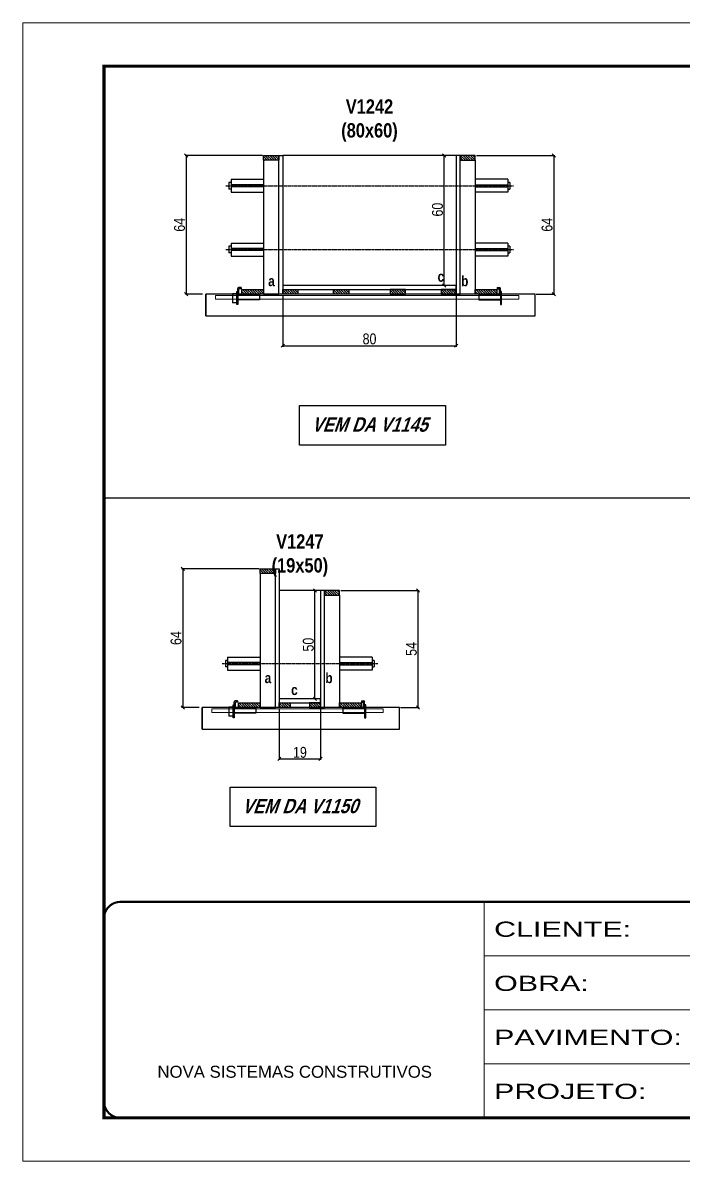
# Model space of a CAD drawing. Extents: x 3309 to 9563, y -2522 to 14608.
# Drawn here: x 6493 to 7102, y 5518 to 6568 of the extents above; entities that cross this region are included whole.
import ezdxf

# ---------------------------------------------------------------- set-up
doc = ezdxf.new("R2010")
doc.units = 0
for name, pattern in [('CONTINUO', [0]), ('DASHED', [0.75, 0.5, -0.25]), ('HIDDEN', [0.375, 0.25, -0.125])]:
    doc.linetypes.add(name, pattern=pattern)
for name, color, linetype in [('barrote', 251, 'Continuous'), ('COTA', 241, 'Continuous'), ('detalhes', 4, 'Continuous'), ('NOMENCLATURA', 7, 'Continuous'), ('Painéis', 200, 'Continuous'), ('presilha', 1, 'Continuous'), ('SARR_2.2x10', 60, 'Continuous'), ('SARR_2.2x7', 40, 'Continuous'), ('SARR_3.5x7', 81, 'Continuous'), ('TENSOR', 3, 'Continuous')]:
    doc.layers.add(name, color=color, linetype=linetype)
for name, color, linetype, lineweight in [('CONCRETO', 251, 'Continuous', 25), ('Folhas', 255, 'Continuous', 9), ('SARRAFO DE PRESSAO', 251, 'DASHED', 9), ('SCO-___-LAJ', 2, 'Continuous', 0)]:
    doc.layers.add(name, color=color, linetype=linetype, lineweight=lineweight)
doc.styles.add('ARIAL', font='arial.ttf')
doc.styles.add('COTA TECNICA 2X', font='techl___.ttf', dxfattribs={"height": 10})
doc.styles.add('TECNICA', font='techb___.ttf', dxfattribs={"height": 10})
doc.styles.add('Tecnologia', font='')
doc.styles.get('Tecnologia').set_extended_font_data('Forgotten Futurist')
doc.dimstyles.new('SECAO', dxfattribs={"dimscale": 0.333333, "dimtxt": 5, "dimasz": 9, "dimexe": 3, "dimexo": 3, "dimgap": 3, "dimtad": 1, "dimdec": 1, "dimlfac": 0.5, "dimzin": 12, "dimdsep": 46, "dimtxsty": 'COTA TECNICA 2X', "dimblk1": 'OBLIQUE', "dimblk2": 'OBLIQUE', "dimsah": 1, "dimcen": 0.9, "dimclrd": 4, "dimclre": 4, "dimclrt": 240, "dimadec": 1, "dimazin": 3, "dimtfac": 1, "dimtdec": 1, "dimtmove": 0, "dimatfit": 3, "dimfxl": 1, "dimtolj": 1, "dimtzin": 12, "dimarcsym": 0})
pattern_1 = [(135, (39964.996, -117575.8407), (-1.122532015, -1.122532015), [])]
pattern_2 = [(135, (40015.101, -117194.6595), (-1.122532015, -1.122532015), [])]

# ---------------------------------------------------------------- blocks, each defined once
blk = doc.blocks.new('9999999999')
at = {"color": 30, "linetype": 'CONTINUO'}
for p, q in [((98564.6, 34230.2), (98564.6, 34429.4)), ((98564.6, 34379.6), (99584, 34379.6)), ((98564.6, 34329.8), (99488, 34329.8)), ((98564.6, 34280), (99488, 34280))]:
    blk.add_line(p, q, dxfattribs=at)
at = {"color": 30, "linetype": 'CONTINUO', "const_width": 2}
blk.add_lwpolyline([(99584, 34230.2), (99584, 34414.4, 0.414214), (99569, 34429.4), (98229, 34429.4, 0.414214), (98214, 34414.4), (98214, 34245.2, 0.414214), (98229, 34230.2), (99584, 34230.2)], format="xyb", dxfattribs=at)
at = {"layer": 'Folhas'}
blk.add_lwpolyline([(98139, 34190.2), (99624, 34190.2), (99624, 35240.2), (98139, 35240.2)], close=True, dxfattribs=at)
at = {"layer": 'Folhas', "color": 30, "const_width": 3}
blk.add_lwpolyline([(98214, 34230.2), (99584, 34230.2), (99584, 35200.2), (98214, 35200.2)], close=True, dxfattribs=at)
at = {"color": 7, "linetype": 'Continuous', "ltscale": 5, "style": 'ARIAL'}
blk.add_text('NOVA SISTEMAS CONSTRUTIVOS', height=11.059, dxfattribs=at).set_placement((98263.2, 34267.2))
at = {"layer": 'Folhas', "color": 7, "style": 'Tecnologia', "width": 1.5}
for s, p in [('CLIENTE:', (98573.7, 34397.2)), ('OBRA:', (98573.7, 34347.3)), ('PAVIMENTO:', (98573.7, 34297.5)), ('PROJETO:', (98573.7, 34247.7))]:
    blk.add_text(s, height=14, dxfattribs=at).set_placement(p)
blk = doc.blocks.new('PRESILHA METÁLICA 1')
at = {"layer": 'presilha'}
for p, q in [((7.5, 10.6), (7.5, 19.9)), ((12, 21), (8.6, 21)), ((9, 11.6), (9, 18.9)), ((12, 19.5), (9.6, 19.5)), ((12, 21), (12, 19.5)), ((0, 13), (6, 13)), ((0, 13), (0, 0)), ((6, 0), (0, 0)), ((6, 15.5), (7.5, 15.5)), ((6, -2.5), (6, 15.5)), ((6, 13), (6, 0)), ((7.5, 15.5), (7.5, -2.5)), ((37.5, 4.1), (7.5, 4.1)), ((37.5, 11), (9.6, 11)), ((37.5, 11), (37.5, 4.1)), ((7.5, -2.5), (6, -2.5))]:
    blk.add_line(p, q, dxfattribs=at)
for centre, radius, start, end in [((8.6, 19.9), 1.14, 90, 180), ((9.6, 18.9), 0.57, 90, 180), ((9.6, 11.6), 0.57, 180, 270)]:
    blk.add_arc(centre, radius, start, end, dxfattribs=at)
blk = doc.blocks.new('PRESILHA METÁLICA 2')
at = {"layer": 'presilha'}
for p, q in [((-5.2, 23.5), (-5.2, 22)), ((-5.2, 23.5), (-1.9, 23.5)), ((-5.2, 22), (-2.8, 22)), ((-2.2, 14.1), (-2.2, 21.4)), ((0.8, 18), (-0.8, 18)), ((-0.8, 18), (-0.8, 0)), ((-0.8, 14.6), (-0.8, 22.4)), ((0.8, 0), (0.8, 18)), ((-30.8, 13.5), (-30.8, 6.6)), ((-30.8, 13.5), (-2.8, 13.5)), ((-30.8, 6.6), (-0.8, 6.6)), ((-0.8, 0), (0.8, 0))]:
    blk.add_line(p, q, dxfattribs=at)
for centre, radius, start, end in [((-2.8, 21.4), 0.57, 0, 90), ((-1.9, 22.4), 1.14, 0, 90), ((-2.8, 14.1), 0.57, 270, 0)]:
    blk.add_arc(centre, radius, start, end, dxfattribs=at)
blk = doc.blocks.new('_Oblique')
at = {"color": 0, "linetype": 'ByBlock', "lineweight": -2}
blk.add_line((-0.5, -0.5), (0.5, 0.5), dxfattribs=at)
blk = doc.blocks.new('*D749')
at = {"layer": 'COTA', "color": 4, "lineweight": -2, "transparency": 16777216}
for p, q in [((6710.9, 6064.3), (6639.4, 6064.3)), ((6640.4, 6064.3), (6640.4, 5936.3)), ((6655.6, 5936.3), (6639.4, 5936.3))]:
    blk.add_line(p, q, dxfattribs=at)
at = {"layer": 'Defpoints', "color": 0, "transparency": 16777216}
for p in [(6711.9, 6064.3), (6640.4, 5936.3), (6656.6, 5936.3)]:
    blk.add_point(p, dxfattribs=at)
at = {"layer": 'COTA', "color": 4, "lineweight": -2, "transparency": 16777216, "xscale": 3, "yscale": 3, "zscale": 3}
for p, rotation in [((6640.4, 6064.3), 90), ((6640.4, 5936.3), 270)]:
    blk.add_blockref('_Oblique', p, dxfattribs=dict(at, rotation=rotation))
at = {"layer": 'COTA', "color": 240, "transparency": 16777216, "insert": (6634.3, 6000.3), "char_height": 10, "attachment_point": 5, "rotation": 90, "style": 'COTA TECNICA 2X'}
blk.add_mtext('\\A1;64', dxfattribs=at)
blk = doc.blocks.new('*D750')
at = {"layer": 'COTA', "color": 4, "lineweight": -2, "transparency": 16777216}
for p, q in [((6786.1, 6044.3), (6858.4, 6044.3)), ((6857.4, 6044.3), (6857.4, 5936.3)), ((6841.3, 5936.3), (6858.4, 5936.3))]:
    blk.add_line(p, q, dxfattribs=at)
at = {"layer": 'Defpoints', "color": 0, "transparency": 16777216}
for p in [(6785.1, 6044.3), (6840.3, 5936.3), (6857.4, 5936.3)]:
    blk.add_point(p, dxfattribs=at)
at = {"layer": 'COTA', "color": 4, "lineweight": -2, "transparency": 16777216, "xscale": 3, "yscale": 3, "zscale": 3}
for p, rotation in [((6857.4, 6044.3), 90), ((6857.4, 5936.3), 270)]:
    blk.add_blockref('_Oblique', p, dxfattribs=dict(at, rotation=rotation))
at = {"layer": 'COTA', "color": 240, "transparency": 16777216, "insert": (6851.3, 5990.3), "char_height": 10, "attachment_point": 5, "rotation": 90, "style": 'COTA TECNICA 2X'}
blk.add_mtext('\\A1;54', dxfattribs=at)
blk = doc.blocks.new('*D751')
at = {"layer": 'COTA', "color": 4, "lineweight": -2, "transparency": 16777216}
for p, q in [((6766.5, 6044.3), (6761.4, 6044.3)), ((6762.4, 5944.3), (6762.4, 6044.3)), ((6766.5, 5944.3), (6761.4, 5944.3))]:
    blk.add_line(p, q, dxfattribs=at)
at = {"layer": 'Defpoints', "color": 0, "transparency": 16777216}
for p in [(6762.4, 6044.3), (6767.5, 6044.3), (6767.5, 5944.3)]:
    blk.add_point(p, dxfattribs=at)
at = {"layer": 'COTA', "color": 4, "lineweight": -2, "transparency": 16777216, "xscale": 3, "yscale": 3, "zscale": 3}
for p, rotation in [((6762.4, 6044.3), 90), ((6762.4, 5944.3), 270)]:
    blk.add_blockref('_Oblique', p, dxfattribs=dict(at, rotation=rotation))
at = {"layer": 'COTA', "color": 240, "transparency": 16777216, "insert": (6756.3, 5994.3), "char_height": 10, "attachment_point": 5, "rotation": 90, "style": 'COTA TECNICA 2X'}
blk.add_mtext('\\A1;50', dxfattribs=at)
blk = doc.blocks.new('*D752')
at = {"layer": 'COTA', "color": 4, "lineweight": -2, "transparency": 16777216}
for p, q in [((6729.5, 5935.3), (6729.5, 5887.9)), ((6767.5, 5935.3), (6767.5, 5887.9)), ((6729.5, 5888.9), (6767.5, 5888.9))]:
    blk.add_line(p, q, dxfattribs=at)
at = {"layer": 'Defpoints', "color": 0, "transparency": 16777216}
for p in [(6729.5, 5936.3), (6767.5, 5936.3), (6767.5, 5888.9)]:
    blk.add_point(p, dxfattribs=at)
at = {"layer": 'COTA', "color": 4, "lineweight": -2, "transparency": 16777216, "xscale": 3, "yscale": 3, "zscale": 3, "rotation": 180}
blk.add_blockref('_Oblique', (6729.5, 5888.9), dxfattribs=at)
at = {"layer": 'COTA', "color": 4, "lineweight": -2, "transparency": 16777216, "xscale": 3, "yscale": 3, "zscale": 3}
blk.add_blockref('_Oblique', (6767.5, 5888.9), dxfattribs=at)
at = {"layer": 'COTA', "color": 240, "transparency": 16777216, "insert": (6748.5, 5894.9), "char_height": 10, "attachment_point": 5, "style": 'COTA TECNICA 2X'}
blk.add_mtext('\\A1;19', dxfattribs=at)
blk = doc.blocks.new('*D1072')
at = {"layer": 'COTA', "color": 4, "lineweight": -2, "transparency": 16777216}
for p, q in [((6714.1, 6445.5), (6642.6, 6445.5)), ((6643.6, 6445.5), (6643.6, 6317.5)), ((6658.8, 6317.5), (6642.6, 6317.5))]:
    blk.add_line(p, q, dxfattribs=at)
at = {"layer": 'Defpoints', "color": 0, "transparency": 16777216}
for p in [(6715.1, 6445.5), (6643.6, 6317.5), (6659.8, 6317.5)]:
    blk.add_point(p, dxfattribs=at)
at = {"layer": 'COTA', "color": 4, "lineweight": -2, "transparency": 16777216, "xscale": 3, "yscale": 3, "zscale": 3}
for p, rotation in [((6643.6, 6445.5), 90), ((6643.6, 6317.5), 270)]:
    blk.add_blockref('_Oblique', p, dxfattribs=dict(at, rotation=rotation))
at = {"layer": 'COTA', "color": 240, "transparency": 16777216, "insert": (6637.5, 6381.5), "char_height": 10, "attachment_point": 5, "rotation": 90, "style": 'COTA TECNICA 2X'}
blk.add_mtext('\\A1;64', dxfattribs=at)
blk = doc.blocks.new('*D1073')
at = {"layer": 'COTA', "color": 4, "lineweight": -2, "transparency": 16777216}
for p, q in [((6911.3, 6445.5), (6983.6, 6445.5)), ((6982.6, 6445.5), (6982.6, 6317.5)), ((6966.5, 6317.5), (6983.6, 6317.5))]:
    blk.add_line(p, q, dxfattribs=at)
at = {"layer": 'Defpoints', "color": 0, "transparency": 16777216}
for p in [(6910.3, 6445.5), (6965.5, 6317.5), (6982.6, 6317.5)]:
    blk.add_point(p, dxfattribs=at)
at = {"layer": 'COTA', "color": 4, "lineweight": -2, "transparency": 16777216, "xscale": 3, "yscale": 3, "zscale": 3}
for p, rotation in [((6982.6, 6445.5), 90), ((6982.6, 6317.5), 270)]:
    blk.add_blockref('_Oblique', p, dxfattribs=dict(at, rotation=rotation))
at = {"layer": 'COTA', "color": 240, "transparency": 16777216, "insert": (6976.5, 6381.5), "char_height": 10, "attachment_point": 5, "rotation": 90, "style": 'COTA TECNICA 2X'}
blk.add_mtext('\\A1;64', dxfattribs=at)
blk = doc.blocks.new('*D1074')
at = {"layer": 'COTA', "color": 4, "lineweight": -2, "transparency": 16777216}
for p, q in [((6891.7, 6445.5), (6880.5, 6445.5)), ((6881.5, 6325.5), (6881.5, 6445.5)), ((6891.7, 6325.5), (6880.5, 6325.5))]:
    blk.add_line(p, q, dxfattribs=at)
at = {"layer": 'Defpoints', "color": 0, "transparency": 16777216}
for p in [(6881.5, 6445.5), (6892.7, 6445.5), (6892.7, 6325.5)]:
    blk.add_point(p, dxfattribs=at)
at = {"layer": 'COTA', "color": 4, "lineweight": -2, "transparency": 16777216, "xscale": 3, "yscale": 3, "zscale": 3}
for p, rotation in [((6881.5, 6445.5), 90), ((6881.5, 6325.5), 270)]:
    blk.add_blockref('_Oblique', p, dxfattribs=dict(at, rotation=rotation))
at = {"layer": 'COTA', "color": 240, "transparency": 16777216, "insert": (6875.4, 6395.5), "char_height": 10, "attachment_point": 5, "rotation": 90, "style": 'COTA TECNICA 2X'}
blk.add_mtext('\\A1;60', dxfattribs=at)
blk = doc.blocks.new('*D1077')
at = {"layer": 'COTA', "color": 4, "lineweight": -2, "transparency": 16777216}
for p, q in [((6732.7, 6316.5), (6732.7, 6269)), ((6892.7, 6316.5), (6892.7, 6269)), ((6732.7, 6270), (6892.7, 6270))]:
    blk.add_line(p, q, dxfattribs=at)
at = {"layer": 'Defpoints', "color": 0, "transparency": 16777216}
for p in [(6732.7, 6317.5), (6892.7, 6317.5), (6892.7, 6270)]:
    blk.add_point(p, dxfattribs=at)
at = {"layer": 'COTA', "color": 4, "lineweight": -2, "transparency": 16777216, "xscale": 3, "yscale": 3, "zscale": 3, "rotation": 180}
blk.add_blockref('_Oblique', (6732.7, 6270), dxfattribs=at)
at = {"layer": 'COTA', "color": 4, "lineweight": -2, "transparency": 16777216, "xscale": 3, "yscale": 3, "zscale": 3}
blk.add_blockref('_Oblique', (6892.7, 6270), dxfattribs=at)
at = {"layer": 'COTA', "color": 240, "transparency": 16777216, "insert": (6812.7, 6276.2), "char_height": 10, "attachment_point": 5, "style": 'COTA TECNICA 2X'}
blk.add_mtext('\\A1;80', dxfattribs=at)

msp = doc.modelspace()

# ---------------------------------------------------------------- hatches: boundary and pattern name
at = {"layer": 'SARR_2.2x10'}
h = msp.add_hatch(dxfattribs=at)
h.set_pattern_fill('ANSI31', color=256, scale=0.5, angle=90)
h.set_pattern_definition([(135, (39888.6, -117194.6595), (-1.122532015, -1.122532015), [])])
h.paths.add_polyline_path([(6695.06, 6321.91), (6695.06, 6317.51), (6715.06, 6317.51), (6715.06, 6321.91)])
h = msp.add_hatch(dxfattribs=at)
h.set_pattern_fill('ANSI31', color=256, scale=0.5, angle=90)
h.set_pattern_definition([(135, (40103.8, -117194.6595), (-1.122532015, -1.122532015), [])])
h.paths.add_polyline_path([(6910.26, 6321.91), (6910.26, 6317.51), (6930.26, 6317.51), (6930.26, 6321.91)])
h = msp.add_hatch(dxfattribs=at)
h.set_pattern_fill('ANSI31', color=256, scale=0.5, angle=90)
h.set_pattern_definition([(135, (39885.396, -117575.8407), (-1.122532015, -1.122532015), [])])
h.paths.add_polyline_path([(6691.86, 5940.73), (6691.86, 5936.33), (6711.86, 5936.33), (6711.86, 5940.73)])
h = msp.add_hatch(dxfattribs=at)
h.set_pattern_fill('ANSI31', color=256, scale=0.5, angle=90)
h.set_pattern_definition([(135, (39978.596, -117575.8407), (-1.122532015, -1.122532015), [])])
h.paths.add_polyline_path([(6785.06, 5940.73), (6785.06, 5936.33), (6805.06, 5936.33), (6805.06, 5940.73)])
at = {"layer": 'SARR_2.2x7'}
h = msp.add_hatch(dxfattribs=at)
h.set_pattern_fill('ANSI31', color=256, scale=0.5, angle=90)
h.set_pattern_definition([(135, (39902.6, -117071.0595), (-1.122532015, -1.122532015), [])])
h.paths.add_polyline_path([(6729.06, 6445.51), (6729.06, 6441.11), (6715.06, 6441.11), (6715.06, 6445.51)])
h = msp.add_hatch(dxfattribs=at)
h.set_pattern_fill('ANSI31', color=256, scale=0.5, angle=90)
h.set_pattern_definition([(135, (40004.6, -117071.0595), (-1.122532015, -1.122532015), [])])
h.paths.add_polyline_path([(6896.26, 6445.51), (6896.26, 6441.11), (6910.26, 6441.11), (6910.26, 6445.51)])
h = msp.add_hatch(dxfattribs=at)
h.set_pattern_fill('ANSI31', color=256, scale=0.5, angle=90)
h.set_pattern_definition([(135, (39968.2, -117194.6595), (-1.122532015, -1.122532015), [])])
h.paths.add_polyline_path([(6746.66, 6317.51), (6746.66, 6321.91), (6732.66, 6321.91), (6732.66, 6317.51)])
h = msp.add_hatch(dxfattribs=at)
h.set_pattern_fill('ANSI31', color=256, scale=0.5, angle=90)
h.set_pattern_definition(pattern_2)
h.paths.add_polyline_path([(6793.56, 6317.51), (6793.56, 6321.91), (6779.56, 6321.91), (6779.56, 6317.51)])
h = msp.add_hatch(dxfattribs=at)
h.set_pattern_fill('ANSI31', color=256, scale=0.5, angle=90)
h.set_pattern_definition(pattern_2)
h.paths.add_polyline_path([(6831.76, 6317.51), (6831.76, 6321.91), (6845.76, 6321.91), (6845.76, 6317.51)])
h = msp.add_hatch(dxfattribs=at)
h.set_pattern_fill('ANSI31', color=256, scale=0.5, angle=90)
h.set_pattern_definition([(135, (40090.2, -117194.6595), (-1.122532015, -1.122532015), [])])
h.paths.add_polyline_path([(6878.66, 6321.91), (6878.66, 6317.51), (6892.66, 6317.51), (6892.66, 6321.91)])
h = msp.add_hatch(dxfattribs=at)
h.set_pattern_fill('ANSI31', color=256, scale=0.5, angle=90)
h.set_pattern_definition([(135, (39899.396, -117452.2407), (-1.122532015, -1.122532015), [])])
h.paths.add_polyline_path([(6725.86, 6064.33), (6725.86, 6059.93), (6711.86, 6059.93), (6711.86, 6064.33)])
h = msp.add_hatch(dxfattribs=at)
h.set_pattern_fill('ANSI31', color=256, scale=0.5, angle=90)
h.set_pattern_definition([(135, (39879.396, -117472.2407), (-1.122532015, -1.122532015), [])])
h.paths.add_polyline_path([(6771.06, 6044.33), (6771.06, 6039.93), (6785.06, 6039.93), (6785.06, 6044.33)])
h = msp.add_hatch(dxfattribs=at)
h.set_pattern_fill('ANSI31', color=256, scale=0.5, angle=90)
h.set_pattern_definition(pattern_1)
h.paths.add_polyline_path([(6739.46, 5936.33), (6739.46, 5940.73), (6729.46, 5940.73), (6729.46, 5936.33)])
h = msp.add_hatch(dxfattribs=at)
h.set_pattern_fill('ANSI31', color=256, scale=0.5, angle=90)
h.set_pattern_definition(pattern_1)
h.paths.add_polyline_path([(6757.46, 5940.73), (6757.46, 5936.33), (6767.46, 5936.33), (6767.46, 5940.73)])

# ---------------------------------------------------------------- linework, layer by layer
at = {"ltscale": 3}
for p, q in [((6683.06, 6420.48), (6683.06, 6414.48)), ((6685.06, 6420.48), (6683.06, 6420.48)), ((6685.06, 6423.48), (6685.06, 6411.48)), ((6685.06, 6423.48), (6715.06, 6423.48)), ((6715.06, 6418.48), (6685.06, 6418.48)), ((6715.06, 6416.48), (6685.06, 6416.48)), ((6940.26, 6423.48), (6910.26, 6423.48)), ((6910.26, 6418.48), (6940.26, 6418.48)), ((6910.26, 6416.48), (6940.26, 6416.48)), ((6940.26, 6423.48), (6940.26, 6411.48)), ((6942.26, 6420.48), (6940.26, 6420.48)), ((6942.26, 6420.48), (6942.26, 6414.48)), ((6685.06, 6414.48), (6683.06, 6414.48)), ((6685.06, 6411.48), (6715.06, 6411.48)), ((6940.26, 6411.48), (6910.26, 6411.48)), ((6940.26, 6414.48), (6942.26, 6414.48)), ((6685.06, 6364.68), (6685.06, 6352.68)), ((6685.06, 6364.68), (6715.06, 6364.68)), ((6940.26, 6364.68), (6910.26, 6364.68)), ((6940.26, 6364.68), (6940.26, 6352.68)), ((6683.06, 6361.68), (6683.06, 6355.68)), ((6685.06, 6361.68), (6683.06, 6361.68)), ((6685.06, 6355.68), (6683.06, 6355.68)), ((6715.06, 6359.68), (6685.06, 6359.68)), ((6715.06, 6357.68), (6685.06, 6357.68)), ((6685.06, 6352.68), (6715.06, 6352.68)), ((6910.26, 6359.68), (6940.26, 6359.68)), ((6910.26, 6357.68), (6940.26, 6357.68)), ((6940.26, 6352.68), (6910.26, 6352.68)), ((6942.26, 6361.68), (6940.26, 6361.68)), ((6940.26, 6355.68), (6942.26, 6355.68)), ((6942.26, 6361.68), (6942.26, 6355.68)), ((6679.86, 5979.78), (6679.86, 5973.78)), ((6681.86, 5979.78), (6679.86, 5979.78)), ((6681.86, 5982.78), (6681.86, 5970.78)), ((6681.86, 5982.78), (6711.86, 5982.78)), ((6711.86, 5977.78), (6681.86, 5977.78)), ((6711.86, 5975.78), (6681.86, 5975.78)), ((6815.06, 5982.78), (6785.06, 5982.78)), ((6785.06, 5977.78), (6815.06, 5977.78)), ((6785.06, 5975.78), (6815.06, 5975.78)), ((6815.06, 5982.78), (6815.06, 5970.78)), ((6817.06, 5979.78), (6815.06, 5979.78)), ((6817.06, 5979.78), (6817.06, 5973.78)), ((6681.86, 5973.78), (6679.86, 5973.78)), ((6681.86, 5970.78), (6711.86, 5970.78)), ((6815.06, 5970.78), (6785.06, 5970.78)), ((6815.06, 5973.78), (6817.06, 5973.78))]:
    msp.add_line(p, q, dxfattribs=at)
at = {"layer": 'barrote'}
for points in [[(6661.61, 6297.51), (6965.52, 6297.51), (6965.52, 6317.51), (6661.61, 6317.51)], [(6658.4, 5916.33), (6840.32, 5916.33), (6840.32, 5936.33), (6658.4, 5936.33)]]:
    msp.add_lwpolyline(points, close=True, dxfattribs=at)
at = {"layer": 'CONCRETO', "linetype": 'Continuous'}
for p, q in [((6892.66, 6445.51), (6732.66, 6445.51)), ((6767.46, 6044.33), (6729.46, 6044.33))]:
    msp.add_line(p, q, dxfattribs=at)
at = {"layer": 'COTA'}
msp.add_line((6567.87, 6129.61), (7937.87, 6129.61), dxfattribs=at)
at = {"layer": 'detalhes', "color": 250}
for p, q in [((6661.61, 6297.51), (6661.61, 6317.51)), ((6658.4, 5916.33), (6658.4, 5936.33))]:
    msp.add_line(p, q, dxfattribs=at)
at = {"layer": 'NOMENCLATURA', "elevation": 0}
for points in [[(6748.22, 6214.82), (6882.76, 6214.82), (6882.76, 6178.36), (6748.22, 6178.36)], [(6684.02, 5862.97), (6818.56, 5862.97), (6818.56, 5826.51), (6684.02, 5826.51)]]:
    msp.add_lwpolyline(points, close=True, dxfattribs=at)
at = {"layer": 'Painéis', "linetype": 'Continuous'}
for points in [[(6729.06, 6317.51), (6729.06, 6445.51), (6732.66, 6445.51), (6732.66, 6317.51)], [(6896.26, 6317.51), (6896.26, 6445.51), (6892.66, 6445.51), (6892.66, 6317.51)], [(6892.66, 6325.51), (6732.66, 6325.51), (6732.66, 6321.91), (6892.66, 6321.91)], [(6725.86, 5936.33), (6725.86, 6064.33), (6729.46, 6064.33), (6729.46, 5936.33)], [(6771.06, 5936.33), (6771.06, 6044.33), (6767.46, 6044.33), (6767.46, 5936.33)], [(6767.46, 5944.33), (6729.46, 5944.33), (6729.46, 5940.73), (6767.46, 5940.73)]]:
    msp.add_lwpolyline(points, close=True, dxfattribs=at)
at = {"layer": 'SARR_2.2x10'}
for points in [[(6695.06, 6321.91), (6715.06, 6321.91), (6715.06, 6317.51), (6695.06, 6317.51)], [(6910.26, 6321.91), (6930.26, 6321.91), (6930.26, 6317.51), (6910.26, 6317.51)], [(6691.86, 5940.73), (6711.86, 5940.73), (6711.86, 5936.33), (6691.86, 5936.33)], [(6785.06, 5940.73), (6805.06, 5940.73), (6805.06, 5936.33), (6785.06, 5936.33)]]:
    msp.add_lwpolyline(points, close=True, dxfattribs=at)
at = {"layer": 'SARR_2.2x7', "elevation": 0}
for points in [[(6715.06, 6445.51), (6729.06, 6445.51), (6729.06, 6441.11), (6715.06, 6441.11)], [(6910.26, 6445.51), (6896.26, 6445.51), (6896.26, 6441.11), (6910.26, 6441.11)], [(6711.86, 6064.33), (6725.86, 6064.33), (6725.86, 6059.93), (6711.86, 6059.93)], [(6785.06, 6044.33), (6771.06, 6044.33), (6771.06, 6039.93), (6785.06, 6039.93)]]:
    msp.add_lwpolyline(points, close=True, dxfattribs=at)
at = {"layer": 'SARR_2.2x7'}
for points in [[(6732.66, 6321.91), (6746.66, 6321.91), (6746.66, 6317.51), (6732.66, 6317.51)], [(6779.56, 6321.91), (6793.56, 6321.91), (6793.56, 6317.51), (6779.56, 6317.51)], [(6845.76, 6321.91), (6831.76, 6321.91), (6831.76, 6317.51), (6845.76, 6317.51)], [(6892.66, 6321.91), (6878.66, 6321.91), (6878.66, 6317.51), (6892.66, 6317.51)], [(6729.46, 5940.73), (6739.46, 5940.73), (6739.46, 5936.33), (6729.46, 5936.33)], [(6767.46, 5940.73), (6757.46, 5940.73), (6757.46, 5936.33), (6767.46, 5936.33)]]:
    msp.add_lwpolyline(points, close=True, dxfattribs=at)
at = {"layer": 'SARR_3.5x7'}
for points in [[(6729.06, 6441.11), (6715.06, 6441.11), (6715.06, 6317.51), (6729.06, 6317.51)], [(6896.26, 6441.11), (6910.26, 6441.11), (6910.26, 6317.51), (6896.26, 6317.51)], [(6725.86, 6059.93), (6711.86, 6059.93), (6711.86, 5936.33), (6725.86, 5936.33)], [(6771.06, 6039.93), (6785.06, 6039.93), (6785.06, 5936.33), (6771.06, 5936.33)]]:
    msp.add_lwpolyline(points, close=True, dxfattribs=at)
at = {"layer": 'SCO-___-LAJ', "color": 1}
for points in [[(6670.61, 6316.18), (6950.44, 6316.18), (6950.44, 6312.98), (6670.61, 6312.98)], [(6667.4, 5935), (6825.24, 5935), (6825.24, 5931.8), (6667.4, 5931.8)]]:
    msp.add_lwpolyline(points, close=True, dxfattribs=at)
at = {"layer": 'TENSOR', "linetype": 'HIDDEN', "ltscale": 0.5}
for p, q in [((6680.06, 6417.48), (6945.56, 6417.48)), ((6680.06, 6358.68), (6945.56, 6358.68)), ((6676.86, 5976.78), (6820.36, 5976.78))]:
    msp.add_line(p, q, dxfattribs=at)

# ---------------------------------------------------------------- block references
at = {"layer": 'presilha', "xscale": 0.6666666666666666, "yscale": 0.6666666666666666, "zscale": 0.6666666666666666}
for name, p in [('PRESILHA METÁLICA 1', (6686.19, 6309.54)), ('PRESILHA METÁLICA 2', (6933.94, 6307.88)), ('PRESILHA METÁLICA 1', (6682.99, 5928.36)), ('PRESILHA METÁLICA 2', (6808.74, 5926.7))]:
    msp.add_blockref(name, p, dxfattribs=at)
at = {"layer": 'SARRAFO DE PRESSAO', "color": 6, "linetype": 'ByBlock'}
msp.add_blockref('9999999999', (-91646.11, -28672.37), dxfattribs=at)

# ---------------------------------------------------------------- texts
at = {"layer": 'detalhes', "style": 'TECNICA'}
for s, p in [('a', (6719.19, 6324.87)), ('c', (6875.48, 6328.98)), ('b', (6897.16, 6324.86)), ('a', (6715.98, 5958.77)), ('b', (6771.96, 5958.76)), ('c', (6740.35, 5947.8))]:
    msp.add_text(s, height=9.6, dxfattribs=at).set_placement(p)
at = {"layer": 'NOMENCLATURA', "char_height": 13.2, "attachment_point": 2, "style": 'TECNICA'}
for s, insert in [('V1242\\P(80x60)', (6812.66, 6497.21)), ('V1247\\P(19x50)', (6748.46, 6096.02))]:
    msp.add_mtext_dynamic_manual_height_columns(s, width=300.2766, gutter_width=1, heights=[0], dxfattribs=dict(at, insert=insert))
at = {"layer": 'NOMENCLATURA', "char_height": 13.2, "width": 300.2766, "attachment_point": 2, "style": 'TECNICA'}
for s, insert in [('{\\Q19;VEM DA V1145}', (6812.66, 6203.86)), ('{\\Q19;VEM DA V1150}', (6748.46, 5852.01))]:
    msp.add_mtext(s, dxfattribs=dict(at, insert=insert))

# ---------------------------------------------------------------- dimensions: what is measured, and where the dimension line sits
at = {"layer": 'COTA'}
for base, p1, p2, picture, middle in [((6643.61, 6317.51, 0), (6715.06, 6445.51), (6659.85, 6317.51, 0), '*D1072', (6637.51, 6381.51, 0)), ((6982.58, 6317.51, 0), (6910.26, 6445.51), (6965.47, 6317.51, 0), '*D1073', (6976.48, 6381.51, 0)), ((6640.41, 5936.33, 0), (6711.86, 6064.33), (6656.64, 5936.33, 0), '*D749', (6634.31, 6000.33, 0)), ((6762.38, 6044.33), (6767.46, 5944.33), (6767.46, 6044.33), '*D751', (6756.27, 5994.33)), ((6857.38, 5936.33, 0), (6785.06, 6044.33), (6840.27, 5936.33, 0), '*D750', (6851.27, 5990.33, 0))]:
    dim = msp.add_linear_dim(base=base, p1=p1, p2=p2, angle=90, dimstyle='SECAO', dxfattribs=at)
    dim.commit()
    dim.dimension.update_dxf_attribs({"geometry": picture, "text_midpoint": middle})
dim = msp.add_linear_dim(base=(6881.49, 6445.51), p1=(6892.66, 6325.51), p2=(6892.66, 6445.51), angle=90, dimstyle='SECAO', dxfattribs=at)
dim.commit()
dim.dimension.update_dxf_attribs({"geometry": '*D1074', "text_midpoint": (6881.49, 6395.51), "dimtype": 160})
for base, p1, p2, picture, middle in [((6892.66, 6270.04), (6732.66, 6317.51), (6892.66, 6317.51), '*D1077', (6812.66, 6276.16)), ((6767.46, 5888.86), (6729.46, 5936.33), (6767.46, 5936.33), '*D752', (6748.46, 5894.94))]:
    dim = msp.add_linear_dim(base=base, p1=p1, p2=p2, dimstyle='SECAO', dxfattribs=at)
    dim.commit()
    dim.dimension.update_dxf_attribs({"geometry": picture, "text_midpoint": middle})

doc.saveas('drawing.dxf')
